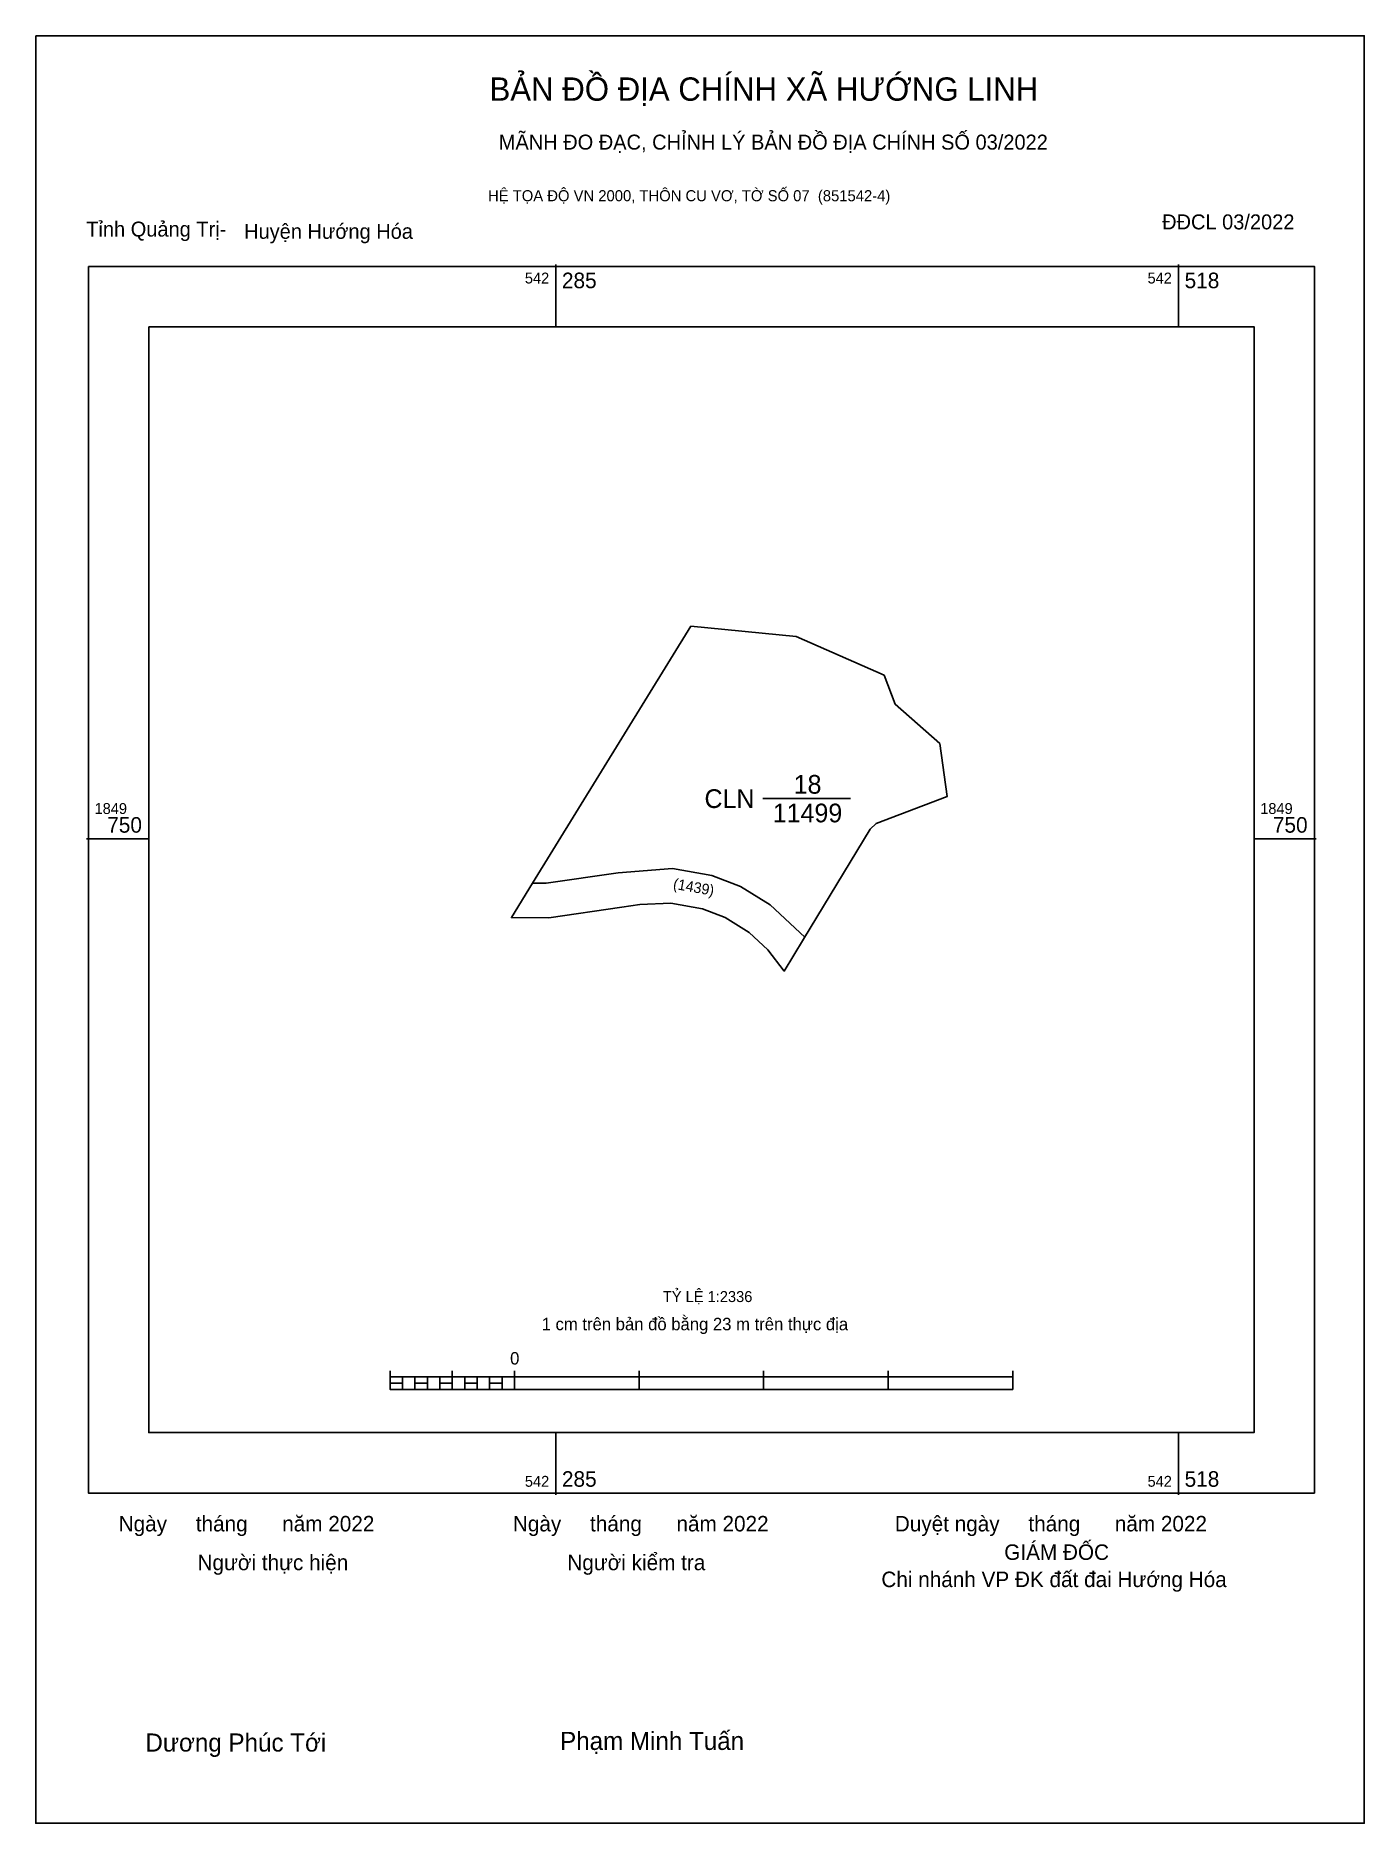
# Model space of a CAD drawing. Extents: x 542090 to 542588, y 1849381 to 1850052.
import ezdxf

# ---------------------------------------------------------------- set-up
doc = ezdxf.new("R2010")
doc.units = 0
for name, color, linetype in [('Level 10', 7, 'Continuous'), ('Level 13', 7, 'Continuous'), ('Level 15', 7, 'Continuous'), ('Level 36', 7, 'Continuous'), ('Level 6', 7, 'Continuous'), ('Level 62', 7, 'Continuous'), ('Level 63', 7, 'Continuous'), ('Level 9', 7, 'Continuous')]:
    doc.layers.add(name, color=color, linetype=linetype)

msp = doc.modelspace()

# ---------------------------------------------------------------- linework, layer by layer
at = {"layer": 'Level 10'}
msp.add_lwpolyline([(542375.24, 1849826.45), (542408.28, 1849811.85), (542412.47, 1849800.98), (542429.19, 1849786.28), (542432.01, 1849766.46), (542405.27, 1849756.29), (542403.11, 1849754.15), (542378.08, 1849712.86), (542370.86, 1849700.95), (542364.73, 1849708.85), (542357.69, 1849715.41), (542348.62, 1849720.97), (542340.17, 1849724.27), (542328.26, 1849726.36), (542316.68, 1849725.91), (542309.93, 1849724.92), (542282.44, 1849720.88), (542268.46, 1849720.99), (542276.43, 1849733.93), (542335.81, 1849830.25)], close=True, dxfattribs=at)
at = {"layer": 'Level 15'}
msp.add_lwpolyline([(542089.97, 1850051.71), (542588.46, 1850051.71), (542588.46, 1849381.35), (542089.97, 1849381.35)], close=True, dxfattribs=at)
at = {"layer": 'Level 36'}
msp.add_lwpolyline([(542276.43, 1849733.93), (542281.54, 1849733.89), (542308.47, 1849737.84), (542328.88, 1849739.45), (542343.7, 1849736.84), (542354.43, 1849732.66), (542365.59, 1849725.81), (542378.6, 1849713.71)], dxfattribs=at)
at = {"layer": 'Level 62'}
msp.add_lwpolyline([(542132.35, 1849942.58), (542547.09, 1849942.58), (542547.09, 1849527.83), (542132.35, 1849527.83)], close=True, dxfattribs=at)
at = {"layer": 'Level 63'}
for p, q in [((542285.07, 1849965.94), (542285.07, 1849942.58)), ((542518.71, 1849965.94), (542518.71, 1849942.58)), ((542108.99, 1849750.5), (542132.35, 1849750.5)), ((542547.09, 1849750.5), (542570.46, 1849750.5)), ((542222.9, 1849551.04), (542222.9, 1849544.03)), ((542222.9, 1849548.71), (542456.54, 1849548.71)), ((542227.57, 1849548.71), (542227.57, 1849544.03)), ((542232.25, 1849548.71), (542232.25, 1849544.03)), ((542236.92, 1849548.71), (542236.92, 1849544.03)), ((542241.59, 1849548.71), (542241.59, 1849544.03)), ((542246.27, 1849551.04), (542246.27, 1849544.03)), ((542246.27, 1849548.71), (542246.27, 1849544.03)), ((542250.94, 1849548.71), (542250.94, 1849544.03)), ((542255.61, 1849548.71), (542255.61, 1849544.03)), ((542260.28, 1849548.71), (542260.28, 1849544.03)), ((542264.96, 1849548.71), (542264.96, 1849544.03)), ((542269.63, 1849551.04), (542269.63, 1849544.03)), ((542269.63, 1849548.71), (542269.63, 1849544.03)), ((542316.36, 1849551.04), (542316.36, 1849544.03)), ((542363.09, 1849551.04), (542363.09, 1849544.03)), ((542409.82, 1849551.04), (542409.82, 1849544.03)), ((542456.54, 1849551.04), (542456.54, 1849544.03)), ((542222.9, 1849544.03), (542456.54, 1849544.03)), ((542285.07, 1849527.83), (542285.07, 1849504.47)), ((542518.71, 1849527.83), (542518.71, 1849504.47))]:
    msp.add_line(p, q, dxfattribs=at)
for points in [[(542109.72, 1849965.21), (542569.73, 1849965.21), (542569.73, 1849505.2), (542109.72, 1849505.2)], [(542222.9, 1849546.37), (542227.57, 1849546.37), (542227.57, 1849544.03), (542222.9, 1849544.03)], [(542222.9, 1849546.37), (542227.57, 1849546.37), (542227.57, 1849544.03), (542222.9, 1849544.03)], [(542232.25, 1849546.37), (542236.92, 1849546.37), (542236.92, 1849544.03), (542232.25, 1849544.03)], [(542241.59, 1849546.37), (542246.27, 1849546.37), (542246.27, 1849544.03), (542241.59, 1849544.03)], [(542250.94, 1849546.37), (542255.61, 1849546.37), (542255.61, 1849544.03), (542250.94, 1849544.03)], [(542260.28, 1849546.37), (542264.96, 1849546.37), (542264.96, 1849544.03), (542260.28, 1849544.03)]]:
    msp.add_lwpolyline(points, close=True, dxfattribs=at)
at = {"layer": 'Level 9'}
msp.add_line((542362.85, 1849765.6), (542395.65, 1849765.6), dxfattribs=at)

# ---------------------------------------------------------------- texts
at = {"layer": 'Level 13'}
for s, p in [('18', (542374.37, 1849767.47)), ('CLN', (542340.9, 1849762.1)), ('11499', (542366.53, 1849756.72))]:
    msp.add_text(s, height=7.009, dxfattribs=at).set_placement(p)
at = {"layer": 'Level 6'}
msp.add_text('TỶ LỆ 1:2336', height=4.1073, dxfattribs=at).set_placement((542325.28, 1849576.81))
at = {"layer": 'Level 63'}
for s, height, p in [('BẢN ĐỒ ĐỊA CHÍNH XÃ HƯỚNG LINH', 8.7468, (542260.24, 1850027.34)), ('MÃNH ĐO ĐẠC, CHỈNH LÝ BẢN ĐỒ ĐỊA CHÍNH SỐ 03/2022', 5.6125, (542263.71, 1850009.01)), ('HỆ TỌA ĐỘ VN 2000, THÔN CU VƠ, TỜ SỐ 07  (851542-4)', 4.1547, (542259.69, 1849989.64)), ('542', 4.089, (542273.51, 1849958.79)), ('285', 5.841, (542287.41, 1849957.03)), ('542', 4.089, (542507.15, 1849958.79)), ('518', 5.841, (542521.05, 1849957.03)), ('1849', 4.089, (542112.05, 1849759.85)), ('1849', 4.089, (542549.43, 1849759.85)), ('750', 5.841, (542116.8, 1849752.84)), ('750', 5.841, (542554.17, 1849752.84)), ('1 cm trên bản đồ bằng 23 m trên thực địa', 4.6729, (542279.81, 1849566.23)), ('0', 4.67, (542267.97, 1849553.38)), ('285', 5.841, (542287.41, 1849507.54)), ('518', 5.841, (542521.05, 1849507.54)), ('542', 4.089, (542273.51, 1849507.54)), ('542', 4.089, (542507.15, 1849507.54)), ('Ngày     tháng      năm 2022', 5.8138, (542121.09, 1849490.79)), ('Ngày     tháng      năm 2022', 5.8138, (542269.01, 1849490.79)), ('Duyệt ngày     tháng      năm 2022', 5.8138, (542412.32, 1849490.79)), ('GIÁM ĐỐC', 5.814, (542453.38, 1849480.11)), ('Người thực hiện', 5.8138, (542150.68, 1849476.25)), ('Người kiểm tra', 5.8138, (542289.44, 1849476.25)), ('Chi nhánh VP ĐK đất đai Hướng Hóa', 5.8138, (542407.27, 1849469.91)), ('Dương Phúc Tới', 6.7812, (542131.12, 1849408.23)), ('Phạm Minh Tuấn', 6.7812, (542286.72, 1849408.84))]:
    msp.add_text(s, height=height, dxfattribs=at).set_placement(p)
msp.add_text('(1439)', height=4, rotation=350.04692, dxfattribs=at).set_placement((542328.91, 1849731.83))
at = {"layer": 'Level 9'}
for s, p in [('Tỉnh Quảng Trị-', (542108.93, 1849976.39)), ('Huyện Hướng Hóa', (542168.16, 1849975.55)), ('ĐĐCL 03/2022', (542512.61, 1849979.1))]:
    msp.add_text(s, height=5.6125, dxfattribs=at).set_placement(p)

doc.saveas('drawing.dxf')
